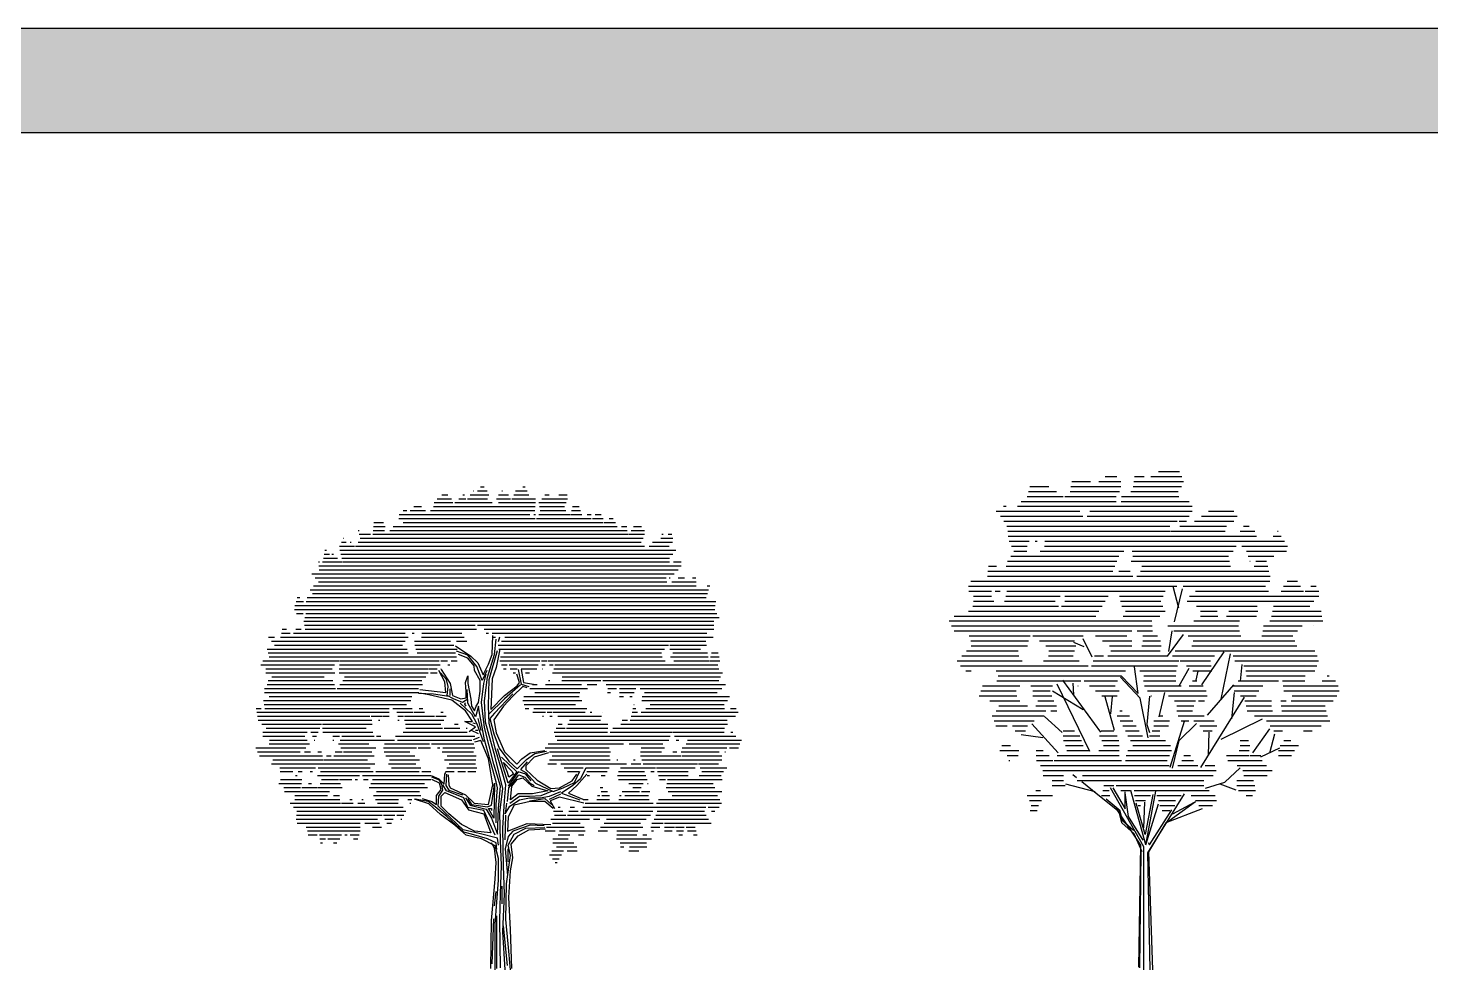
# Model space of a CAD drawing. Header units: millimetres. Extents: x 13268 to 164478, y 289082 to 363688.
# Drawn here: x 47282 to 75428, y 344787 to 363688 of the extents above; entities that cross this region are included whole.
import ezdxf

# ---------------------------------------------------------------- set-up
doc = ezdxf.new("R2010")
doc.units = ezdxf.units.MM
doc.layers.add('www.cad-blocks.net', color=7, linetype='Continuous')
doc.styles.get("Standard").update_dxf_attribs({"font": 'arial.ttf'})

# ---------------------------------------------------------------- blocks, each defined once
blk = doc.blocks.new('*X7')
at = {"color": 0, "linetype": 'ByBlock'}
for p, q in [((167.527, 82.3), (167.616, 82.3)), ((168.595, 82.3), (168.659, 82.3)), ((166.432, 82), (166.792, 82)), ((166.547, 82.1), (166.704, 82.1)), ((166.979, 82), (167.153, 82)), ((167.079, 82.1), (167.119, 82.1)), ((167.199, 82), (167.701, 82)), ((167.268, 82.1), (167.735, 82.1)), ((167.338, 82.2), (167.349, 82.2)), ((167.454, 82.2), (167.692, 82.2)), ((167.933, 82), (168.284, 82)), ((167.979, 82.1), (168.232, 82.1)), ((168.068, 82.2), (168.08, 82.2)), ((168.321, 82), (168.918, 82)), ((168.365, 82.1), (168.744, 82.1)), ((168.409, 82.2), (168.702, 82.2)), ((169.076, 82), (169.723, 82)), ((169.153, 82.1), (169.26, 82.1)), ((169.506, 82.1), (169.719, 82.1)), ((165.47, 81.6), (168.774, 81.6)), ((165.57, 81.7), (165.661, 81.7)), ((165.749, 81.7), (166.132, 81.7)), ((165.839, 81.8), (166.032, 81.8)), ((166.26, 81.7), (168.903, 81.7)), ((166.335, 81.8), (168.908, 81.8)), ((166.352, 81.9), (166.826, 81.9)), ((166.879, 81.9), (167.822, 81.9)), ((167.978, 81.9), (168.913, 81.9)), ((168.878, 81.6), (168.918, 81.6)), ((168.998, 81.6), (169.794, 81.6)), ((168.999, 81.9), (169.688, 81.9)), ((169.014, 81.8), (169.653, 81.8)), ((169.031, 81.7), (169.681, 81.7)), ((169.809, 81.6), (170.085, 81.6)), ((169.83, 81.7), (170.052, 81.7)), ((169.85, 81.8), (170.018, 81.8)), ((170.22, 81.6), (170.325, 81.6)), ((170.421, 81.6), (170.579, 81.6)), ((164.432, 81.2), (164.462, 81.2)), ((164.813, 81.2), (165.101, 81.2)), ((164.823, 81.3), (165.119, 81.3)), ((164.833, 81.4), (165.072, 81.4)), ((165.233, 81.2), (171.234, 81.2)), ((165.321, 81.3), (170.979, 81.3)), ((165.46, 81.5), (168.908, 81.5)), ((165.573, 81.4), (170.616, 81.4)), ((168.94, 81.5), (170.325, 81.5)), ((170.355, 81.5), (170.627, 81.5)), ((170.642, 81.4), (170.94, 81.4)), ((170.776, 81.5), (170.878, 81.5)), ((171.088, 81.3), (171.222, 81.3)), ((171.331, 81.2), (171.675, 81.2)), ((171.393, 81.3), (171.598, 81.3)), ((164.011, 80.9), (164.133, 80.9)), ((164.061, 81), (164.073, 81)), ((164.231, 80.9), (164.254, 80.9)), ((164.431, 80.9), (171.587, 80.9)), ((164.46, 81.1), (164.748, 81.1)), ((164.487, 81), (171.637, 81)), ((164.803, 81.1), (171.246, 81.1)), ((171.268, 81.1), (171.675, 81.1)), ((171.872, 80.9), (172.376, 80.9)), ((172.081, 81), (172.39, 81)), ((172.11, 81.1), (172.139, 81.1)), ((172.272, 81.1), (172.364, 81.1)), ((163.555, 80.5), (163.914, 80.5)), ((163.575, 80.6), (163.707, 80.6)), ((163.596, 80.7), (163.635, 80.7)), ((163.773, 80.6), (163.808, 80.6)), ((163.961, 80.8), (164.34, 80.8)), ((163.971, 80.7), (172.466, 80.7)), ((163.994, 80.6), (172.383, 80.6)), ((164.018, 80.5), (172.3, 80.5)), ((164.367, 80.8), (171.668, 80.8)), ((171.793, 80.8), (172.293, 80.8)), ((163.432, 80.4), (163.454, 80.4)), ((163.44, 80.3), (172.6, 80.3)), ((163.448, 80.2), (172.52, 80.2)), ((163.535, 80.4), (164.02, 80.4)), ((164.041, 80.4), (172.307, 80.4)), ((172.402, 80.4), (172.6, 80.4)), ((163.262, 80.1), (172.42, 80.1)), ((163.302, 79.8), (172.252, 79.8)), ((163.345, 80), (172.22, 80)), ((163.428, 79.9), (172.236, 79.9)), ((172.255, 79.8), (172.98, 79.8)), ((172.296, 80), (172.32, 80)), ((172.366, 79.9), (172.973, 79.9)), ((172.524, 80), (172.683, 80)), ((172.883, 80), (172.967, 80)), ((173.253, 79.8), (173.325, 79.8)), ((162.895, 79.5), (162.958, 79.5)), ((163.148, 79.5), (173.226, 79.5)), ((163.219, 79.7), (173.292, 79.7)), ((163.283, 79.6), (173.259, 79.6)), ((162.825, 79.2), (173.446, 79.2)), ((162.837, 79.3), (173.46, 79.3)), ((162.866, 79.4), (163.049, 79.4)), ((162.874, 79.1), (163.044, 79.1)), ((163.112, 79.1), (173.5, 79.1)), ((163.121, 79.4), (173.475, 79.4)), ((163.065, 78.9), (173.423, 78.9)), ((163.08, 78.8), (167.394, 78.8)), ((163.086, 79), (173.554, 79)), ((167.449, 78.8), (173.422, 78.8)), ((162.172, 78.5), (162.317, 78.5)), ((162.246, 78.4), (162.44, 78.4)), ((162.449, 78.4), (165.625, 78.4)), ((162.472, 78.5), (165.698, 78.5)), ((162.494, 78.6), (162.719, 78.6)), ((162.517, 78.7), (162.627, 78.7)), ((162.798, 78.6), (165.62, 78.6)), ((162.856, 78.7), (162.995, 78.7)), ((163.094, 78.7), (167.426, 78.7)), ((165.798, 78.6), (165.849, 78.6)), ((165.855, 78.4), (166.767, 78.4)), ((166.032, 78.5), (167.114, 78.5)), ((166.041, 78.6), (167.051, 78.6)), ((166.921, 78.4), (167.177, 78.4)), ((167.618, 78.7), (173.427, 78.7)), ((167.668, 78.6), (167.729, 78.6)), ((167.823, 78.6), (173.243, 78.6)), ((167.855, 78.5), (167.909, 78.5)), ((168.054, 78.4), (173.222, 78.4)), ((168.137, 78.5), (173.404, 78.5)), ((162.131, 78.2), (165.674, 78.2)), ((162.163, 78.1), (165.702, 78.1)), ((162.32, 78.3), (165.551, 78.3)), ((165.865, 78.3), (166.85, 78.3)), ((165.895, 78.2), (166.933, 78.2)), ((165.929, 78.1), (166.896, 78.1)), ((167.971, 78.3), (172.279, 78.3)), ((167.987, 78.2), (172.177, 78.2)), ((168.114, 78.1), (172.102, 78.1)), ((172.311, 78.3), (173.236, 78.3)), ((172.311, 78.2), (173.09, 78.2)), ((172.39, 78.1), (173.261, 78.1)), ((173.361, 78.1), (173.534, 78.1)), ((161.977, 77.8), (163.837, 77.8)), ((162.022, 77.9), (163.957, 77.9)), ((162.101, 77.7), (163.78, 77.7)), ((162.181, 78), (166.918, 78)), ((163.957, 77.7), (166.204, 77.7)), ((163.962, 77.8), (166.506, 77.8)), ((163.968, 77.9), (166.48, 77.9)), ((166.22, 77.7), (166.433, 77.7)), ((166.524, 77.9), (166.695, 77.9)), ((166.526, 77.7), (166.532, 77.7)), ((166.701, 77.8), (166.754, 77.8)), ((166.788, 77.9), (166.94, 77.9)), ((168.015, 77.9), (169.023, 77.9)), ((168.035, 78), (172.121, 78)), ((168.06, 77.8), (168.202, 77.8)), ((168.104, 77.7), (168.175, 77.7)), ((168.25, 77.8), (168.986, 77.8)), ((168.275, 77.7), (168.449, 77.7)), ((168.556, 77.7), (168.948, 77.7)), ((169.066, 77.9), (169.211, 77.9)), ((169.078, 77.8), (169.157, 77.8)), ((169.09, 77.7), (169.103, 77.7)), ((169.237, 77.9), (169.433, 77.9)), ((169.274, 77.8), (169.364, 77.8)), ((169.377, 77.7), (173.549, 77.7)), ((169.407, 77.8), (173.525, 77.8)), ((169.437, 77.9), (172.193, 77.9)), ((172.33, 78), (173.283, 78)), ((172.412, 77.9), (173.305, 77.9)), ((173.318, 77.9), (173.578, 77.9)), ((173.34, 78), (173.556, 78)), ((162.101, 77.6), (163.842, 77.6)), ((162.138, 77.3), (163.837, 77.3)), ((162.16, 77.4), (163.794, 77.4)), ((162.252, 77.5), (163.577, 77.5)), ((163.953, 77.6), (166.204, 77.6)), ((163.974, 77.3), (166.058, 77.3)), ((164.045, 77.4), (166.046, 77.4)), ((164.087, 77.5), (166.144, 77.5)), ((166.265, 77.6), (166.432, 77.6)), ((168.355, 77.6), (168.414, 77.6)), ((168.663, 77.6), (168.764, 77.6)), ((168.844, 77.3), (168.96, 77.3)), ((169.171, 77.3), (170.076, 77.3)), ((169.241, 77.4), (169.277, 77.4)), ((169.347, 77.6), (173.64, 77.6)), ((169.58, 77.4), (170.57, 77.4)), ((169.588, 77.5), (173.594, 77.5)), ((170.22, 77.3), (170.47, 77.3)), ((170.619, 77.4), (173.548, 77.4)), ((170.7, 77.3), (173.719, 77.3)), ((162.064, 77.2), (163.863, 77.2)), ((162.064, 77.1), (165.969, 77.1)), ((162.185, 77), (165.793, 77)), ((163.903, 77.2), (165.958, 77.2)), ((168.62, 77), (170.022, 77)), ((168.774, 77.2), (170.23, 77.2)), ((168.901, 77.1), (170.038, 77.1)), ((170.737, 77.1), (170.815, 77.1)), ((170.747, 77.2), (170.962, 77.2)), ((171.039, 77.2), (171.45, 77.2)), ((171.039, 77.1), (171.407, 77.1)), ((171.039, 77), (171.142, 77)), ((171.299, 77), (171.363, 77)), ((171.563, 77.2), (173.625, 77.2)), ((171.613, 77), (173.818, 77)), ((171.675, 77.1), (173.506, 77.1)), ((161.859, 76.7), (161.979, 76.7)), ((161.875, 76.6), (165.221, 76.6)), ((162.045, 76.9), (165.769, 76.9)), ((162.061, 76.8), (165.657, 76.8)), ((162.076, 76.7), (165.221, 76.7)), ((165.312, 76.7), (165.797, 76.7)), ((165.414, 76.6), (165.814, 76.6)), ((165.843, 76.6), (166.113, 76.6)), ((165.977, 76.7), (166.072, 76.7)), ((166.526, 76.6), (166.586, 76.6)), ((168.599, 76.9), (170.09, 76.9)), ((168.628, 76.8), (169.93, 76.8)), ((168.657, 76.7), (168.745, 76.7)), ((168.85, 76.6), (168.957, 76.6)), ((168.877, 76.7), (170.214, 76.7)), ((168.958, 76.6), (169.172, 76.6)), ((169.215, 76.6), (169.327, 76.6)), ((169.351, 76.6), (170.174, 76.6)), ((170.295, 76.6), (170.344, 76.6)), ((170.612, 76.6), (170.613, 76.6)), ((171.356, 76.6), (171.496, 76.6)), ((171.379, 76.7), (171.452, 76.7)), ((171.401, 76.8), (171.408, 76.8)), ((171.588, 76.6), (174.041, 76.6)), ((171.602, 76.9), (173.77, 76.9)), ((171.702, 76.7), (173.696, 76.7)), ((171.815, 76.8), (173.686, 76.8)), ((173.848, 76.7), (173.987, 76.7)), ((161.891, 76.5), (164.732, 76.5)), ((161.907, 76.4), (164.776, 76.4)), ((162.003, 76.3), (163.506, 76.3)), ((163.529, 76.3), (164.791, 76.3)), ((164.762, 76.5), (165.029, 76.5)), ((164.948, 76.4), (164.978, 76.4)), ((165.05, 76.5), (165.221, 76.5)), ((165.434, 76.5), (165.583, 76.5)), ((165.434, 76.4), (165.47, 76.4)), ((165.607, 76.5), (166.364, 76.5)), ((165.607, 76.4), (166.602, 76.4)), ((165.634, 76.3), (166.523, 76.3)), ((166.4, 76.5), (166.661, 76.5)), ((166.868, 76.3), (166.962, 76.3)), ((169.089, 76.5), (169.121, 76.5)), ((169.282, 76.5), (169.336, 76.5)), ((169.479, 76.5), (170.585, 76.5)), ((169.49, 76.3), (169.591, 76.3)), ((169.737, 76.3), (170.748, 76.3)), ((169.775, 76.4), (170.558, 76.4)), ((171.074, 76.3), (173.769, 76.3)), ((171.106, 76.4), (171.245, 76.4)), ((171.311, 76.4), (173.758, 76.4)), ((171.334, 76.5), (173.97, 76.5)), ((162.024, 76.1), (162.211, 76.1)), ((162.024, 76), (163.086, 76)), ((162.109, 76.2), (163.464, 76.2)), ((162.197, 75.9), (163.143, 75.9)), ((162.216, 76.1), (163.145, 76.1)), ((163.241, 76.1), (163.422, 76.1)), ((163.283, 76), (163.38, 76)), ((163.326, 75.9), (163.338, 75.9)), ((163.535, 76.2), (164.639, 76.2)), ((163.541, 76.1), (164.802, 76.1)), ((163.798, 76), (163.962, 76)), ((163.798, 75.9), (163.819, 75.9)), ((163.979, 75.9), (165.352, 75.9)), ((164.022, 76), (164.837, 76)), ((164.897, 76), (165.004, 76)), ((165.375, 76), (167.382, 76)), ((165.427, 75.9), (167.305, 75.9)), ((165.568, 76.1), (167.187, 76.1)), ((165.638, 76.2), (166.564, 76.2)), ((166.612, 76.2), (167.001, 76.2)), ((167.166, 76.2), (167.187, 76.2)), ((169.39, 76.1), (170.738, 76.1)), ((169.417, 76), (170.732, 76)), ((169.436, 76.2), (169.669, 76.2)), ((169.463, 75.9), (172.285, 75.9)), ((169.699, 76.2), (170.743, 76.2)), ((170.741, 76), (172.323, 76)), ((170.804, 76.1), (172.36, 76.1)), ((170.867, 76.2), (171.032, 76.2)), ((171.041, 76.2), (173.694, 76.2)), ((172.376, 76.1), (173.683, 76.1)), ((172.425, 76), (173.979, 76)), ((172.475, 75.9), (172.536, 75.9)), ((172.757, 75.9), (174.119, 75.9)), ((173.853, 76.1), (173.902, 76.1)), ((161.844, 75.7), (163.115, 75.7)), ((161.891, 75.6), (162.971, 75.6)), ((162.186, 75.8), (163.201, 75.8)), ((163.076, 75.6), (163.233, 75.6)), ((163.412, 75.6), (163.505, 75.6)), ((163.849, 75.6), (164.032, 75.6)), ((163.936, 75.8), (164.701, 75.8)), ((163.995, 75.7), (164.878, 75.7)), ((164.064, 75.6), (164.779, 75.6)), ((165.076, 75.7), (165.905, 75.7)), ((165.089, 75.6), (165.743, 75.6)), ((165.099, 75.8), (166.236, 75.8)), ((165.955, 75.7), (166.262, 75.7)), ((166.291, 75.8), (167.357, 75.8)), ((166.437, 75.7), (166.502, 75.7)), ((166.556, 75.6), (167.352, 75.6)), ((166.574, 75.7), (167.382, 75.7)), ((169.163, 75.7), (170.778, 75.7)), ((169.233, 75.8), (171.138, 75.8)), ((169.273, 75.6), (170.808, 75.6)), ((171.287, 75.8), (172.136, 75.8)), ((171.568, 75.6), (172.098, 75.6)), ((171.585, 75.7), (172.176, 75.7)), ((172.388, 75.6), (172.485, 75.6)), ((172.596, 75.6), (173.56, 75.6)), ((172.624, 75.7), (173.749, 75.7)), ((172.724, 75.8), (174.082, 75.8)), ((173.704, 75.6), (173.716, 75.6)), ((173.823, 75.7), (174.045, 75.7)), ((161.938, 75.5), (162.303, 75.5)), ((162.241, 75.3), (164.855, 75.3)), ((162.277, 75.4), (163.56, 75.4)), ((162.312, 75.5), (163.533, 75.5)), ((162.451, 75.2), (163.355, 75.2)), ((163.427, 75.2), (164.739, 75.2)), ((163.575, 75.4), (164.669, 75.4)), ((163.638, 75.5), (163.749, 75.5)), ((163.823, 75.5), (164.835, 75.5)), ((165.13, 75.5), (165.869, 75.5)), ((165.204, 75.3), (165.888, 75.3)), ((165.229, 75.4), (165.988, 75.4)), ((165.273, 75.2), (166.014, 75.2)), ((166.62, 75.4), (167.412, 75.4)), ((166.677, 75.2), (167.43, 75.2)), ((166.682, 75.5), (167.418, 75.5)), ((166.737, 75.3), (167.399, 75.3)), ((169.232, 75.3), (169.444, 75.3)), ((169.273, 75.4), (170.8, 75.4)), ((169.341, 75.5), (170.789, 75.5)), ((169.558, 75.3), (171.22, 75.3)), ((169.643, 75.2), (170.122, 75.2)), ((170.199, 75.2), (170.78, 75.2)), ((170.971, 75.4), (171, 75.4)), ((171.063, 75.2), (171.947, 75.2)), ((171.33, 75.3), (171.582, 75.3)), ((171.39, 75.4), (171.437, 75.4)), ((171.57, 75.5), (172.595, 75.5)), ((171.604, 75.4), (173.625, 75.4)), ((171.638, 75.3), (173.008, 75.3)), ((171.975, 75.2), (172.954, 75.2)), ((172.625, 75.5), (173.623, 75.5)), ((173.035, 75.3), (173.545, 75.3)), ((173.077, 75.2), (173.752, 75.2)), ((162.466, 75.1), (162.781, 75.1)), ((162.474, 74.9), (163.007, 74.9)), ((162.851, 75), (162.893, 75)), ((162.919, 75.1), (163.021, 75.1)), ((163.223, 75.1), (163.28, 75.1)), ((163.406, 75), (164.465, 75)), ((163.479, 75.1), (164.813, 75.1)), ((163.505, 74.9), (163.935, 74.9)), ((163.959, 74.9), (164.275, 74.9)), ((164.355, 74.9), (164.419, 74.9)), ((164.54, 75), (166.274, 75)), ((164.573, 74.9), (164.691, 74.9)), ((164.8, 74.9), (166.268, 74.9)), ((164.885, 75.1), (165.98, 75.1)), ((166.044, 75.1), (166.268, 75.1)), ((166.642, 75.1), (166.858, 75.1)), ((166.956, 75.1), (167.144, 75.1)), ((167.207, 75.1), (167.408, 75.1)), ((169.727, 75.1), (170.022, 75.1)), ((170.212, 75.1), (170.727, 75.1)), ((170.225, 75), (170.281, 75)), ((170.58, 75), (170.674, 75)), ((170.99, 75), (171.704, 75)), ((171.012, 75.1), (171.673, 75.1)), ((171.016, 74.9), (171.735, 74.9)), ((171.827, 75.1), (171.913, 75.1)), ((171.999, 75.1), (172.778, 75.1)), ((172.023, 75), (172.775, 75)), ((172.046, 74.9), (172.198, 74.9)), ((172.249, 74.9), (173.633, 74.9)), ((173.055, 75), (173.605, 75)), ((173.12, 75.1), (173.667, 75.1)), ((162.43, 74.8), (163.002, 74.8)), ((162.555, 74.7), (162.976, 74.7)), ((162.57, 74.6), (163.713, 74.6)), ((162.834, 74.5), (163.663, 74.5)), ((163.014, 74.7), (163.399, 74.7)), ((163.175, 74.8), (163.255, 74.8)), ((163.416, 74.7), (164.033, 74.7)), ((163.475, 74.8), (163.984, 74.8)), ((163.812, 74.5), (163.96, 74.5)), ((164.715, 74.7), (166.183, 74.7)), ((164.757, 74.8), (166.109, 74.8)), ((164.819, 74.5), (166.021, 74.5)), ((164.896, 74.6), (165.982, 74.6)), ((170.486, 74.5), (170.541, 74.5)), ((170.552, 74.7), (170.617, 74.7)), ((170.572, 74.6), (170.736, 74.6)), ((170.593, 74.5), (170.787, 74.5)), ((171.037, 74.5), (171.08, 74.5)), ((171.104, 74.6), (171.543, 74.6)), ((171.173, 74.5), (171.771, 74.5)), ((171.279, 74.8), (171.635, 74.8)), ((171.379, 74.7), (171.589, 74.7)), ((171.598, 74.6), (171.805, 74.6)), ((171.745, 74.8), (171.766, 74.8)), ((172.22, 74.7), (173.449, 74.7)), ((172.235, 74.8), (173.409, 74.8)), ((172.266, 74.6), (173.622, 74.6)), ((172.368, 74.5), (173.517, 74.5)), ((162.713, 74.3), (163.986, 74.3)), ((162.796, 74.2), (165.575, 74.2)), ((162.83, 74.4), (163.973, 74.4)), ((164.013, 74.3), (164.31, 74.3)), ((164.228, 74.4), (164.283, 74.4)), ((164.426, 74.3), (164.603, 74.3)), ((164.526, 74.4), (164.559, 74.4)), ((164.871, 74.4), (165.455, 74.4)), ((164.926, 74.3), (165.442, 74.3)), ((165.69, 74.4), (165.791, 74.4)), ((165.744, 74.3), (165.769, 74.3)), ((169.486, 74.2), (169.539, 74.2)), ((169.795, 74.2), (169.906, 74.2)), ((170.114, 74.2), (173.219, 74.2)), ((170.124, 74.4), (170.249, 74.4)), ((170.168, 74.3), (171.893, 74.3)), ((170.464, 74.4), (170.787, 74.4)), ((171.026, 74.4), (171.793, 74.4)), ((171.972, 74.3), (173.615, 74.3)), ((172.027, 74.4), (173.575, 74.4)), ((173.279, 74.2), (173.56, 74.2)), ((162.865, 73.9), (164.602, 73.9)), ((162.876, 74), (165.04, 74)), ((162.888, 74.1), (165.638, 74.1)), ((162.896, 73.8), (164.489, 73.8)), ((164.604, 73.9), (164.923, 73.9)), ((164.604, 73.8), (164.974, 73.8)), ((165.072, 74), (165.36, 74)), ((165.11, 73.9), (165.321, 73.9)), ((165.157, 73.8), (165.281, 73.8)), ((165.41, 74), (165.588, 74)), ((165.51, 73.9), (165.538, 73.9)), ((169.306, 73.9), (170.278, 73.9)), ((169.344, 73.8), (170.042, 73.8)), ((169.375, 74.1), (169.61, 74.1)), ((169.394, 74), (169.68, 74)), ((169.723, 74), (171.82, 74)), ((169.759, 74.1), (169.996, 74.1)), ((170.06, 74.1), (171.883, 74.1)), ((170.385, 73.9), (170.545, 73.9)), ((170.655, 73.8), (171.571, 73.8)), ((170.713, 73.9), (171.709, 73.9)), ((171.858, 73.8), (172.14, 73.8)), ((171.913, 73.9), (172.908, 73.9)), ((171.954, 74), (173.226, 74)), ((171.991, 74.1), (173.185, 74.1)), ((172.174, 73.8), (172.694, 73.8)), ((172.697, 73.8), (172.931, 73.8)), ((172.908, 73.9), (173.291, 73.9)), ((172.945, 73.8), (173.356, 73.8)), ((173.368, 74.1), (173.447, 74.1)), ((163.122, 73.7), (164.489, 73.7)), ((163.156, 73.6), (164.489, 73.6)), ((163.172, 73.5), (163.399, 73.5)), ((163.453, 73.5), (164.014, 73.5)), ((163.467, 73.4), (163.613, 73.4)), ((163.669, 73.4), (163.968, 73.4)), ((164.095, 73.5), (164.157, 73.5)), ((164.234, 73.5), (164.462, 73.5)), ((164.319, 73.4), (164.423, 73.4)), ((164.795, 73.7), (165.024, 73.7)), ((169.162, 73.6), (169.415, 73.6)), ((169.194, 73.7), (170.142, 73.7)), ((169.357, 73.4), (169.744, 73.4)), ((169.492, 73.5), (169.787, 73.5)), ((169.524, 73.6), (170.172, 73.6)), ((170, 73.5), (170.137, 73.5)), ((170.5, 73.6), (170.736, 73.6)), ((170.561, 73.7), (171.627, 73.7)), ((170.961, 73.4), (171.849, 73.4)), ((170.968, 73.5), (171.476, 73.5)), ((170.975, 73.6), (171.504, 73.6)), ((171.626, 73.5), (171.734, 73.5)), ((171.835, 73.7), (172.062, 73.7)), ((171.846, 73.6), (171.901, 73.6)), ((172.174, 73.7), (172.429, 73.7)), ((172.174, 73.6), (172.368, 73.6)), ((172.454, 73.7), (172.674, 73.7)), ((172.482, 73.6), (172.655, 73.6)), ((172.536, 73.5), (172.635, 73.5)), ((172.726, 73.7), (172.953, 73.7)), ((172.755, 73.6), (172.976, 73.6)), ((172.913, 73.5), (172.998, 73.5)), ((163.482, 73.3), (163.533, 73.3)), ((163.815, 73.3), (163.899, 73.3)), ((169.325, 73.1), (169.625, 73.1)), ((169.352, 73.3), (169.886, 73.3)), ((169.448, 73.2), (169.963, 73.2)), ((169.718, 73.1), (169.966, 73.1)), ((171.059, 73.3), (171.724, 73.3)), ((171.066, 73.2), (171.146, 73.2)), ((171.275, 73.1), (171.527, 73.1)), ((171.295, 73.2), (171.729, 73.2)), ((169.271, 73), (169.57, 73)), ((169.342, 72.9), (169.515, 72.9)), ((169.414, 72.8), (169.46, 72.8))]:
    blk.add_line(p, q, dxfattribs=at)
blk = doc.blocks.new('A$C0BF64B92')
at = {"linetype": 'ByBlock'}
for p, q in [((4010, 6501), (4317, 6300)), ((4746, 6332), (4759, 6714)), ((4791, 6332), (4822, 6639)), ((4869, 6592), (4897, 6683)), ((4257, 6316), (4026, 6394)), ((4257, 6256), (4072, 6332)), ((4439, 6087), (4257, 6316)), ((4380, 6103), (4257, 6256)), ((4317, 6300), (4455, 6165)), ((4653, 5873), (4791, 6332)), ((4668, 6134), (4746, 6332)), ((4684, 5827), (4853, 6410)), ((4897, 6438), (4822, 6071)), ((3797, 5782), (3674, 6011)), ((3828, 5827), (3706, 5965)), ((3721, 6027), (3903, 5751)), ((4393, 6011), (4380, 6103)), ((4502, 5811), (4393, 6011)), ((4546, 5811), (4439, 6087)), ((4455, 6165), (4562, 5920)), ((4637, 6011), (4546, 5811)), ((4562, 5920), (4668, 6134)), ((4577, 5751), (4624, 5933)), ((4822, 6071), (4746, 5842)), ((5296, 5767), (5236, 5933)), ((5264, 6027), (5327, 5735)), ((5327, 6027), (5371, 5767)), ((3812, 5566), (3797, 5782)), ((3859, 5689), (3828, 5827)), ((3843, 5506), (3859, 5689)), ((3903, 5751), (3950, 5506)), ((3903, 5506), (3903, 5644)), ((4210, 5767), (4257, 5905)), ((4226, 5582), (4210, 5767)), ((4257, 5905), (4257, 5751)), ((4257, 5751), (4317, 5431)), ((4502, 5597), (4502, 5811)), ((4530, 5368), (4577, 5751)), ((4593, 5400), (4653, 5873)), ((4668, 5293), (4684, 5827)), ((4746, 5842), (4715, 5230)), ((5311, 5720), (4991, 5444)), ((4991, 5506), (5249, 5704)), ((5358, 5689), (5158, 5491)), ((5249, 5704), (5296, 5767)), ((5327, 5735), (5480, 5689)), ((5449, 5660), (5358, 5689)), ((5371, 5767), (5571, 5735)), ((3263, 5553), (3568, 5538)), ((3292, 5629), (3812, 5566)), ((3476, 5522), (3292, 5553)), ((3935, 5415), (3476, 5522)), ((3568, 5538), (3875, 5491)), ((3966, 5444), (3843, 5506)), ((4210, 5199), (3935, 5415)), ((3950, 5506), (4119, 5444)), ((4148, 5368), (3966, 5444)), ((4104, 5353), (4333, 5139)), ((4119, 5444), (4226, 5459)), ((4257, 5431), (4148, 5368)), ((4195, 5337), (4210, 5368)), ((4226, 5459), (4226, 5582)), ((4257, 5353), (4242, 5629)), ((4408, 5077), (4257, 5353)), ((4317, 5431), (4333, 5293)), ((4424, 5293), (4471, 5368)), ((4471, 5368), (4502, 5597)), ((4593, 4863), (4530, 5368)), ((4609, 4970), (4593, 5400)), ((4991, 5444), (4668, 5124)), ((4715, 5230), (4991, 5506)), ((5158, 5538), (4791, 5155)), ((5158, 5491), (4975, 5293)), ((4226, 5293), (4195, 5337)), ((4348, 4986), (4210, 5199)), ((4333, 5293), (4393, 5199)), ((4333, 5139), (4439, 4939)), ((4393, 5199), (4424, 5293)), ((4471, 5293), (4408, 5077)), ((4486, 5199), (4471, 5293)), ((4593, 4619), (4486, 5199)), ((4684, 4954), (4668, 5293)), ((4791, 5155), (4700, 5048)), ((4975, 5293), (4775, 5017)), ((4408, 4879), (4195, 4986)), ((4195, 4986), (4348, 4986)), ((4286, 4788), (4408, 4879)), ((4471, 4741), (4333, 4803)), ((4408, 4939), (4364, 4954)), ((4455, 4803), (4408, 4803)), ((4439, 4939), (4562, 4587)), ((4455, 5048), (4515, 4803)), ((4775, 4129), (4593, 4863)), ((4806, 4267), (4609, 4970)), ((4806, 4449), (4684, 4954)), ((4700, 5048), (4775, 4741)), ((4775, 5017), (4822, 4757)), ((4486, 4665), (4364, 4619)), ((4515, 4603), (4393, 4572)), ((4668, 4236), (4515, 4603)), ((4822, 3778), (4593, 4619)), ((4775, 4741), (4882, 4449)), ((4822, 4757), (4991, 4374)), ((4759, 3715), (4668, 4236)), ((4944, 3975), (4806, 4449)), ((4960, 3640), (4806, 4267)), ((4897, 4283), (4853, 4436)), ((4882, 4449), (5082, 4192)), ((5067, 3746), (4897, 4283)), ((4929, 4267), (5236, 3975)), ((4991, 4374), (5236, 4129)), ((5236, 4129), (5342, 4236)), ((5342, 4236), (5509, 4358)), ((5587, 4267), (5418, 4098)), ((5433, 4220), (5603, 4343)), ((5509, 4358), (5800, 4405)), ((5876, 4358), (5587, 4267)), ((5603, 4343), (5832, 4389)), ((3797, 3931), (3812, 3960)), ((4913, 3687), (4775, 4129)), ((5020, 3715), (4944, 3975)), ((4975, 4160), (5142, 3991)), ((5051, 3960), (4975, 4160)), ((5082, 3869), (5051, 3960)), ((5264, 3975), (5067, 3687)), ((5236, 3975), (5067, 3746)), ((5082, 4192), (5249, 4038)), ((5142, 3991), (5173, 3931)), ((5249, 4038), (5433, 4220)), ((5418, 3931), (5264, 3975)), ((5449, 4176), (5311, 4022)), ((5311, 4022), (5418, 3960)), ((5418, 4098), (5418, 4022)), ((5418, 4022), (5647, 3809)), ((5418, 3960), (5616, 3746)), ((6396, 3762), (6503, 3991)), ((6625, 4054), (6519, 3838)), ((3521, 3900), (3674, 3838)), ((3690, 3809), (3536, 3869)), ((3690, 3746), (3536, 3824)), ((3674, 3838), (3781, 3731)), ((3737, 3731), (3690, 3809)), ((3721, 3624), (3690, 3746)), ((3752, 3608), (3737, 3731)), ((3828, 3593), (3752, 3715)), ((3781, 3731), (3797, 3931)), ((3828, 3931), (3812, 3702)), ((3812, 3702), (3875, 3608)), ((3859, 3916), (3875, 3715)), ((3875, 3715), (3903, 3655)), ((4668, 3319), (4759, 3715)), ((4791, 3746), (4775, 3043)), ((4775, 3624), (4791, 3746)), ((4853, 3655), (4822, 3778)), ((4869, 3241), (4913, 3687)), ((4991, 3395), (5020, 3715)), ((5173, 3931), (5082, 3869)), ((5082, 3655), (5280, 3916)), ((5113, 3411), (5142, 3687)), ((5142, 3687), (5249, 3824)), ((5249, 3824), (5358, 3853)), ((5280, 3916), (5402, 3869)), ((5358, 3853), (5540, 3687)), ((5402, 3869), (5509, 3746)), ((5525, 3793), (5418, 3931)), ((5509, 3746), (5587, 3702)), ((5540, 3687), (5860, 3593)), ((5616, 3746), (5970, 3580)), ((5647, 3809), (5923, 3640)), ((6092, 3655), (6350, 3793)), ((6365, 3702), (6136, 3549)), ((6167, 3655), (6396, 3762)), ((6443, 3702), (6274, 3549)), ((6350, 3793), (6443, 3931)), ((6519, 3838), (6365, 3702)), ((6641, 3931), (6443, 3702)), ((3476, 3335), (3185, 3426)), ((3461, 3379), (3201, 3426)), ((3339, 3442), (3536, 3379)), ((3599, 3273), (3461, 3379)), ((3536, 3379), (3630, 3319)), ((3630, 3502), (3721, 3624)), ((3630, 3319), (3630, 3502)), ((3659, 3288), (3674, 3486)), ((3674, 3486), (3752, 3608)), ((3721, 3486), (3797, 3564)), ((3721, 3288), (3721, 3486)), ((3797, 3564), (3903, 3517)), ((4179, 3457), (3828, 3593)), ((3875, 3608), (4148, 3517)), ((3903, 3655), (4210, 3517)), ((3903, 3517), (4132, 3411)), ((4132, 3411), (4270, 3213)), ((4257, 3257), (4179, 3457)), ((4210, 3517), (4380, 3348)), ((4210, 3457), (4301, 3304)), ((4257, 3442), (4333, 3319)), ((4731, 3304), (4775, 3624)), ((4822, 3319), (4853, 3655)), ((4897, 3150), (4960, 3640)), ((4960, 2846), (4991, 3395)), ((5051, 3379), (5082, 3655)), ((5098, 3348), (5296, 3486)), ((5098, 3288), (5296, 3411)), ((5264, 3533), (5113, 3411)), ((5509, 3379), (5189, 3304)), ((5556, 3533), (5264, 3533)), ((5296, 3486), (5493, 3486)), ((5296, 3411), (5493, 3457)), ((5493, 3486), (5725, 3502)), ((5493, 3457), (5709, 3457)), ((5493, 3395), (5800, 3442)), ((5800, 3379), (5509, 3379)), ((5860, 3593), (5556, 3533)), ((5709, 3457), (5892, 3486)), ((5725, 3502), (5954, 3593)), ((5800, 3442), (5938, 3319)), ((5970, 3241), (5800, 3379)), ((5892, 3486), (6121, 3580)), ((5892, 3426), (6121, 3533)), ((6092, 3470), (5907, 3395)), ((5907, 3395), (5998, 3241)), ((5923, 3640), (6092, 3655)), ((5970, 3580), (6167, 3655)), ((6581, 3348), (6092, 3470)), ((6136, 3549), (6503, 3411)), ((6274, 3549), (6566, 3426)), ((3706, 3119), (3476, 3335)), ((3843, 3075), (3599, 3273)), ((4164, 2814), (3659, 3288)), ((3997, 2905), (3706, 3119)), ((3875, 3135), (3721, 3288)), ((4132, 2921), (3875, 3135)), ((4577, 3197), (4257, 3257)), ((4270, 3213), (4577, 3135)), ((4301, 3304), (4624, 3226)), ((4333, 3319), (4653, 3273)), ((4380, 3348), (4668, 3319)), ((4806, 2708), (4577, 3197)), ((4577, 3135), (4715, 2752)), ((4624, 3226), (4731, 3043)), ((4653, 3273), (4731, 3304)), ((4668, 3241), (4731, 3241)), ((4775, 3043), (4668, 3241)), ((4731, 3241), (4731, 3197)), ((4822, 2952), (4822, 3319)), ((4853, 2723), (4869, 3241)), ((4913, 2601), (4897, 3150)), ((5035, 3348), (5004, 3135)), ((5004, 3135), (5098, 3288)), ((5004, 2614), (5020, 3103)), ((5189, 3304), (5067, 3075)), ((4179, 2767), (3843, 3075)), ((4226, 2708), (3997, 2905)), ((4393, 2783), (4132, 2921)), ((4731, 3043), (4853, 2723)), ((4975, 2080), (4960, 2846)), ((5067, 3075), (5051, 2783)), ((5051, 2783), (5449, 2937)), ((5509, 2905), (5158, 2783)), ((5189, 2723), (5418, 2846)), ((5418, 2846), (5800, 2859)), ((5449, 2937), (5923, 2921)), ((5480, 2814), (5816, 2830)), ((5785, 2890), (5509, 2905)), ((4486, 2736), (4164, 2814)), ((4333, 2723), (4179, 2767)), ((4530, 2630), (4226, 2708)), ((4653, 2630), (4333, 2723)), ((4715, 2752), (4393, 2783)), ((4853, 2645), (4486, 2736)), ((4806, 2492), (4530, 2630)), ((4822, 2554), (4653, 2630)), ((4791, 2447), (4731, 2554)), ((4838, 2416), (4822, 2554)), ((4869, 2507), (4853, 2645)), ((4929, 2096), (4913, 2601)), ((5067, 2676), (5004, 2432)), ((5158, 2783), (5067, 2676)), ((5067, 2507), (5189, 2723)), ((5126, 2523), (5264, 2692)), ((5264, 2692), (5480, 2814)), ((4822, 2156), (4791, 2447)), ((4869, 2234), (4806, 2492)), ((5004, 2432), (5051, 1895)), ((5035, 1729), (5113, 2294)), ((5113, 2294), (5067, 2507)), ((5067, 2171), (5067, 2432)), ((5158, 2247), (5126, 2523)), ((4806, 1820), (4822, 2156)), ((4869, 1804), (4869, 2234)), ((4913, 1528), (4929, 2096)), ((4991, 1528), (4975, 2080)), ((5082, 1453), (5113, 1989)), ((5113, 1989), (5158, 2247)), ((4731, 995), (4806, 1820)), ((4806, 916), (4869, 1804)), ((5020, 1010), (5035, 1729)), ((4791, 1284), (4822, 1575)), ((4897, 995), (4913, 1528)), ((4944, 1330), (4944, 1682)), ((4960, 765), (4991, 1528)), ((5113, 810), (5082, 1453)), ((4715, 31), (4731, 995)), ((4746, 122), (4775, 1023)), ((4806, 0), (4806, 916)), ((4838, 31), (4838, 1086)), ((4913, 44), (4897, 995)), ((5051, 91), (4975, 888)), ((5067, 521), (5020, 1010)), ((5004, 0), (4960, 765)), ((5142, 31), (5113, 810)), ((5113, 0), (5067, 521))]:
    blk.add_line(p, q, dxfattribs=at)
at = {"linetype": 'ByBlock', "xscale": 793.8414892169844, "yscale": 793.8414892169844, "zscale": 793.8414892169844}
blk.add_blockref('*X7', (-128479, -55638), dxfattribs=at)
at = {"width": 0.8, "flags": 9}
for tag in ['YSIZE', 'XSIZE']:
    blk.add_attdef(tag, (4940, 82), '', height=1.2, dxfattribs=at)
blk = doc.blocks.new('A$C2DC319F3')
for p, q in [((2845, 9004), (3059, 9004)), ((3382, 9004), (3558, 9004)), ((3679, 9004), (4247, 9004)), ((3816, 9095), (4205, 9095)), ((1447, 8731), (1960, 8731)), ((1470, 8822), (1816, 8822)), ((2208, 8731), (3109, 8731)), ((2223, 8822), (3134, 8822)), ((2239, 8913), (2577, 8913)), ((2730, 8913), (3134, 8913)), ((3314, 8731), (4176, 8731)), ((3356, 8822), (4240, 8822)), ((3367, 8913), (4272, 8913)), ((993, 8458), (1040, 8458)), ((1250, 8458), (4431, 8458)), ((1315, 8549), (3044, 8549)), ((1424, 8640), (2079, 8640)), ((2108, 8640), (3044, 8640)), ((3137, 8549), (4377, 8549)), ((3146, 8640), (4187, 8640)), ((861, 8367), (2383, 8367)), ((939, 8276), (2440, 8276)), ((2519, 8276), (4378, 8276)), ((2564, 8367), (4431, 8367)), ((4604, 8276), (5254, 8276)), ((4733, 8367), (5193, 8367)), ((999, 8185), (4161, 8185)), ((1051, 8094), (4025, 8094)), ((1068, 8003), (4024, 8003)), ((4038, 8003), (5033, 8003)), ((4196, 8185), (4327, 8185)), ((4211, 8094), (5060, 8094)), ((4476, 8185), (5196, 8185)), ((5310, 8003), (5574, 8003)), ((5369, 8094), (5472, 8094)), ((5989, 8003), (6000, 8003)), ((1080, 7912), (1731, 7912)), ((1094, 7821), (1458, 7821)), ((1136, 7730), (1425, 7730)), ((1569, 7821), (1604, 7821)), ((1734, 7912), (5607, 7912)), ((1741, 7730), (5234, 7730)), ((1745, 7821), (6115, 7821)), ((5338, 7730), (6172, 7730)), ((5912, 7912), (6057, 7912)), ((1067, 7458), (3057, 7458)), ((1126, 7549), (3097, 7549)), ((1178, 7639), (1418, 7639)), ((1663, 7639), (3188, 7639)), ((3318, 7458), (5113, 7458)), ((3340, 7639), (5183, 7639)), ((3352, 7549), (5095, 7549)), ((5423, 7639), (6156, 7639)), ((5453, 7549), (5920, 7549)), ((5484, 7458), (5490, 7458)), ((5596, 7458), (5790, 7458)), ((698, 7185), (3349, 7185)), ((709, 7276), (2987, 7276)), ((721, 7367), (863, 7367)), ((1041, 7367), (3022, 7367)), ((3097, 7276), (3303, 7276)), ((3425, 7185), (5855, 7185)), ((3491, 7276), (5149, 7276)), ((3513, 7367), (5131, 7367)), ((5158, 7276), (5833, 7276)), ((5566, 7367), (5811, 7367)), ((352, 7003), (4153, 7003)), ((361, 6912), (775, 6912)), ((398, 7094), (5851, 7094)), ((843, 6912), (931, 6912)), ((1051, 6912), (3943, 6912)), ((4192, 6601), (4088, 6997)), ((4109, 6351), (4255, 6955)), ((4270, 7003), (5772, 7003)), ((4492, 6912), (5827, 6912)), ((6059, 6912), (6463, 6912)), ((6100, 7003), (6408, 7003)), ((6165, 7094), (6352, 7094)), ((6492, 6912), (6746, 6912)), ((6596, 7003), (6694, 7003)), ((442, 6821), (775, 6821)), ((444, 6730), (818, 6730)), ((1010, 6730), (1933, 6730)), ((1035, 6821), (2028, 6821)), ((2109, 6821), (2902, 6821)), ((2109, 6730), (2846, 6730)), ((3110, 6821), (3902, 6821)), ((3123, 6730), (3861, 6730)), ((4340, 6730), (6651, 6730)), ((4386, 6821), (6746, 6821)), ((95, 6457), (2677, 6457)), ((356, 6548), (2733, 6548)), ((430, 6639), (1998, 6639)), ((2051, 6639), (2789, 6639)), ((3148, 6639), (3898, 6639)), ((3172, 6457), (3845, 6457)), ((3218, 6548), (3938, 6548)), ((4514, 6639), (5616, 6639)), ((4588, 6548), (4888, 6548)), ((4588, 6457), (4901, 6457)), ((5058, 6457), (5607, 6457)), ((5104, 6548), (5629, 6548)), ((5878, 6457), (6801, 6457)), ((5897, 6548), (6784, 6548)), ((5917, 6639), (6580, 6639)), ((0, 6366), (3695, 6366)), ((45, 6275), (3703, 6275)), ((91, 6184), (3331, 6184)), ((3427, 6184), (3711, 6184)), ((3987, 6275), (5278, 6275)), ((4005, 5809), (4067, 6184)), ((4098, 6184), (5299, 6184)), ((4462, 6366), (5298, 6366)), ((5723, 6184), (6354, 6184)), ((5733, 6275), (6438, 6275)), ((5851, 6366), (6814, 6366)), ((6652, 6275), (6654, 6275)), ((363, 6093), (1476, 6093)), ((394, 6002), (1450, 6002)), ((401, 5911), (1431, 5911)), ((1529, 6093), (2445, 6093)), ((1647, 6002), (2286, 6002)), ((1767, 5911), (2311, 5911)), ((2463, 5892), (2275, 5976)), ((2609, 5705), (2442, 6038)), ((2667, 6093), (3241, 6093)), ((2797, 6002), (3332, 6002)), ((2927, 5911), (3333, 5911)), ((3516, 5911), (3865, 5911)), ((3531, 6093), (3801, 6093)), ((3532, 6002), (3856, 6002)), ((3984, 5726), (4276, 6122)), ((4362, 6093), (5323, 6093)), ((4427, 5911), (6343, 5911)), ((4453, 6002), (6307, 6002)), ((5701, 6093), (6272, 6093)), ((144, 5639), (1330, 5639)), ((230, 5730), (1272, 5730)), ((315, 5820), (1259, 5820)), ((1724, 5639), (2372, 5639)), ((1814, 5730), (2261, 5730)), ((1819, 5820), (2286, 5820)), ((2625, 5639), (4187, 5639)), ((2653, 5730), (2818, 5730)), ((2895, 5730), (3981, 5730)), ((2952, 5820), (3851, 5820)), ((4073, 5730), (4843, 5730)), ((4125, 5820), (6672, 5820)), ((4215, 5639), (4767, 5639)), ((4608, 5204), (5014, 5803)), ((4965, 4940), (5135, 5766)), ((5182, 5730), (6713, 5730)), ((5209, 5639), (6739, 5639)), ((205, 5548), (2534, 5548)), ((303, 5457), (400, 5457)), ((856, 5457), (3216, 5457)), ((2597, 5548), (4164, 5548)), ((3447, 5042), (3379, 5530)), ((3478, 5457), (4141, 5457)), ((4194, 5183), (4376, 5506)), ((4330, 5548), (4781, 5548)), ((4445, 5457), (4794, 5457)), ((4506, 5287), (4545, 5452)), ((5312, 5267), (5343, 5570)), ((5374, 5548), (6706, 5548)), ((5411, 5457), (6672, 5457)), ((611, 5184), (1291, 5184)), ((872, 5275), (2404, 5275)), ((897, 5366), (3142, 5366)), ((1493, 5184), (1883, 5184)), ((2566, 3983), (1970, 5213)), ((2766, 4336), (2076, 5287)), ((2277, 5017), (2262, 5231)), ((2348, 5184), (2353, 5184)), ((2461, 5275), (3073, 5275)), ((2561, 5184), (3027, 5184)), ((3484, 4958), (3128, 5343)), ((3146, 5362), (3447, 5042)), ((3543, 5275), (4136, 5275)), ((3551, 5366), (4136, 5366)), ((3561, 5184), (4231, 5184)), ((4378, 5184), (4633, 5184)), ((4441, 5275), (4521, 5275)), ((4713, 4648), (5191, 5204)), ((5170, 5184), (5724, 5184)), ((5274, 5275), (6005, 5275)), ((5427, 5366), (6494, 5366)), ((6079, 5275), (6489, 5275)), ((6093, 5184), (7096, 5184)), ((6803, 5275), (7046, 5275)), ((6895, 5366), (6932, 5366)), ((547, 5002), (1235, 5002)), ((579, 5093), (1223, 5093)), ((742, 4911), (1289, 4911)), ((1526, 5093), (1845, 5093)), ((1527, 5002), (1876, 5002)), ((1620, 4911), (1907, 4911)), ((2445, 4744), (1886, 5083)), ((2668, 5093), (3099, 5093)), ((2785, 5002), (3064, 5002)), ((3014, 4371), (2847, 4982)), ((2951, 4670), (2977, 4986)), ((3633, 4235), (3484, 4958)), ((3652, 4996), (3606, 4480)), ((3621, 5093), (4688, 5093)), ((3681, 5002), (3693, 5002)), ((3832, 4620), (3934, 5061)), ((4002, 5002), (4705, 5002)), ((4109, 4911), (4493, 4911)), ((4547, 4911), (4659, 4911)), ((4590, 3691), (5387, 4977)), ((5154, 4583), (5204, 5061)), ((5197, 5093), (5650, 5093)), ((5313, 5002), (5603, 5002)), ((5394, 4911), (5880, 4911)), ((6049, 4911), (6148, 4911)), ((6107, 5093), (7113, 5093)), ((6239, 4911), (7006, 4911)), ((6259, 5002), (7072, 5002)), ((785, 4638), (1733, 4638)), ((858, 4729), (1764, 4729)), ((904, 4820), (1431, 4820)), ((1579, 4820), (1960, 4820)), ((2064, 4334), (1741, 4622)), ((1855, 4729), (1964, 4729)), ((3063, 4638), (3288, 4638)), ((3116, 4729), (3157, 4729)), ((3846, 4638), (3899, 4638)), ((4155, 4820), (4465, 4820)), ((4155, 4729), (4438, 4729)), ((4175, 4638), (4649, 4638)), ((5416, 4820), (5880, 4820)), ((5438, 4729), (5897, 4729)), ((5573, 4638), (6904, 4638)), ((6058, 4820), (6858, 4820)), ((6067, 4729), (6879, 4729)), ((820, 4547), (1554, 4547)), ((854, 4456), (1061, 4456)), ((1156, 4456), (1432, 4456)), ((1205, 4365), (1392, 4365)), ((1986, 3959), (1511, 4490)), ((2079, 4365), (2289, 4365)), ((2773, 4365), (3004, 4365)), ((3118, 4547), (3349, 4547)), ((3169, 4456), (3410, 4456)), ((3215, 4365), (3466, 4365)), ((3606, 4480), (3652, 4331)), ((3702, 4365), (3844, 4365)), ((3736, 4547), (4021, 4547)), ((3736, 4456), (4000, 4456)), ((4029, 3698), (4291, 4536)), ((4195, 4188), (4515, 4499)), ((4233, 4547), (4373, 4547)), ((4463, 4547), (4835, 4547)), ((4572, 4456), (4884, 4456)), ((4634, 4365), (4797, 4365)), ((4959, 4213), (5716, 4580)), ((5542, 3959), (5852, 4396)), ((5790, 4547), (6941, 4547)), ((5857, 4456), (6786, 4456)), ((5920, 4365), (6079, 4365)), ((6466, 4365), (6623, 4365)), ((1712, 4232), (1312, 4288)), ((2079, 4274), (2387, 4274)), ((2089, 4183), (2417, 4183)), ((2740, 4274), (3067, 4274)), ((2785, 4183), (3098, 4183)), ((3261, 4274), (3527, 4274)), ((3307, 4183), (3605, 4183)), ((3611, 4183), (3948, 4183)), ((3656, 4274), (3844, 4274)), ((4074, 3682), (4195, 4188)), ((4732, 3918), (4741, 4341)), ((5306, 4183), (5462, 4183)), ((5852, 3959), (5942, 4306)), ((6102, 4183), (6233, 4183)), ((928, 4001), (1273, 4001)), ((964, 4092), (1117, 4092)), ((1056, 3911), (1260, 3911)), ((1585, 4001), (1714, 4001)), ((1585, 3911), (1824, 3911)), ((1971, 3911), (3100, 3911)), ((2122, 4092), (2447, 4092)), ((2145, 4001), (2551, 4001)), ((2732, 4001), (3100, 4001)), ((2816, 4092), (3100, 4092)), ((3229, 3911), (4020, 3911)), ((3261, 4001), (4054, 4001)), ((3352, 4092), (4039, 4092)), ((4281, 3911), (4402, 3911)), ((5061, 3911), (5468, 3911)), ((5288, 4001), (5475, 4001)), ((5306, 4092), (5482, 4092)), ((5485, 3911), (5684, 3911)), ((5688, 3887), (6035, 4052)), ((6008, 4001), (6298, 4001)), ((6008, 3911), (6242, 3911)), ((6040, 4092), (6375, 4092)), ((1089, 3820), (1107, 3820)), ((1594, 3820), (1891, 3820)), ((1665, 3729), (4011, 3729)), ((1712, 3638), (4869, 3638)), ((1915, 3820), (3144, 3820)), ((3215, 3820), (3975, 3820)), ((4169, 3729), (4538, 3729)), ((4243, 3820), (4457, 3820)), ((4671, 3729), (4846, 3729)), ((5030, 3428), (5306, 3685)), ((5084, 3820), (5712, 3820)), ((5253, 3729), (5791, 3729)), ((5360, 3638), (5895, 3638)), ((1715, 3547), (2089, 3547)), ((1877, 3456), (2084, 3456)), ((1877, 3365), (2119, 3365)), ((2662, 3248), (2128, 3387)), ((2323, 3507), (2259, 3558)), ((2333, 3456), (4648, 3456)), ((2715, 3192), (2419, 3429)), ((2435, 3547), (4819, 3547)), ((2821, 3365), (3003, 3365)), ((3044, 3365), (4648, 3365)), ((4676, 3316), (5030, 3428)), ((4940, 3394), (5232, 3285)), ((5250, 3456), (5550, 3456)), ((5250, 3365), (5575, 3365)), ((5378, 3547), (5804, 3547)), ((1421, 3183), (1884, 3183)), ((1467, 3092), (1683, 3092)), ((1582, 3274), (1666, 3274)), ((3100, 2884), (2715, 3192)), ((2781, 3183), (2929, 3183)), ((2801, 3274), (2920, 3274)), ((3118, 2903), (2867, 3117)), ((3553, 2245), (2942, 3321)), ((2988, 3322), (3211, 2940)), ((3129, 3274), (3307, 3274)), ((3202, 3229), (3267, 2798)), ((3211, 2940), (3211, 3248)), ((3587, 2285), (3316, 3273)), ((3376, 3274), (4743, 3274)), ((3384, 3183), (3671, 3183)), ((3397, 3092), (3580, 3092)), ((3717, 3201), (3578, 2472)), ((3587, 2285), (3771, 3259)), ((3627, 2136), (4295, 3214)), ((3786, 3183), (4235, 3183)), ((3818, 3092), (4131, 3092)), ((4009, 2720), (4496, 3071)), ((4414, 3183), (4850, 3183)), ((4495, 3092), (4876, 3092)), ((5279, 3274), (5591, 3274)), ((5416, 3183), (5533, 3183)), ((1481, 2910), (1607, 2910)), ((1499, 3001), (1633, 3001)), ((3494, 2276), (3054, 2940)), ((3152, 2683), (3100, 2884)), ((3165, 2723), (3118, 2903)), ((3578, 2472), (3410, 3043)), ((3448, 3001), (3489, 3001)), ((3550, 2593), (3568, 3061)), ((3587, 2285), (3820, 3030)), ((3652, 2285), (4065, 2922)), ((3842, 3001), (4114, 3001)), ((3886, 2910), (4027, 2910)), ((4618, 2940), (3954, 2683)), ((4083, 2847), (4478, 3061)), ((4553, 3001), (4801, 3001)), ((3373, 2481), (3152, 2683)), ((3363, 2546), (3165, 2723)), ((3267, 2798), (3531, 2369)), ((3954, 2683), (3637, 2154)), ((3519, 2155), (3373, 2481)), ((3633, 2323), (3652, 2285)), ((3460, 53), (3494, 2276)), ((3481, 38), (3500, 2155)), ((3553, 0), (3553, 2245)), ((3664, 0), (3627, 2136)), ((3637, 2154), (3708, 0))]:
    blk.add_line(p, q)
blk = doc.blocks.new('format')
at = {"layer": 'www.cad-blocks.net', "true_color": 0x546d8e}
h = blk.add_hatch(color=155, dxfattribs=at)
h.set_gradient(color1=(68, 68, 68), color2=(84, 109, 142), tint=1)
h.paths.add_polyline_path([(20726, 363688), (20726, 361592), (164478, 361592), (164478, 363688)])
at = {"layer": 'www.cad-blocks.net', "color": 155, "true_color": 0x546d8e}
for p, q in [((20726, 363688), (164478, 363688)), ((20726, 361592), (164478, 361592)), ((20726, 361592), (164478, 361592))]:
    blk.add_line(p, q, dxfattribs=at)

msp = doc.modelspace()

# ---------------------------------------------------------------- block references
for name, p in [('format', (0, 0)), ('A$C0BF64B92', (51849, 344787))]:
    msp.add_blockref(name, p)
at = {"xscale": 1.1, "yscale": 1.1, "zscale": 1.1}
msp.add_blockref('A$C2DC319F3', (65761, 344787), dxfattribs=at)

doc.saveas('drawing.dxf')
